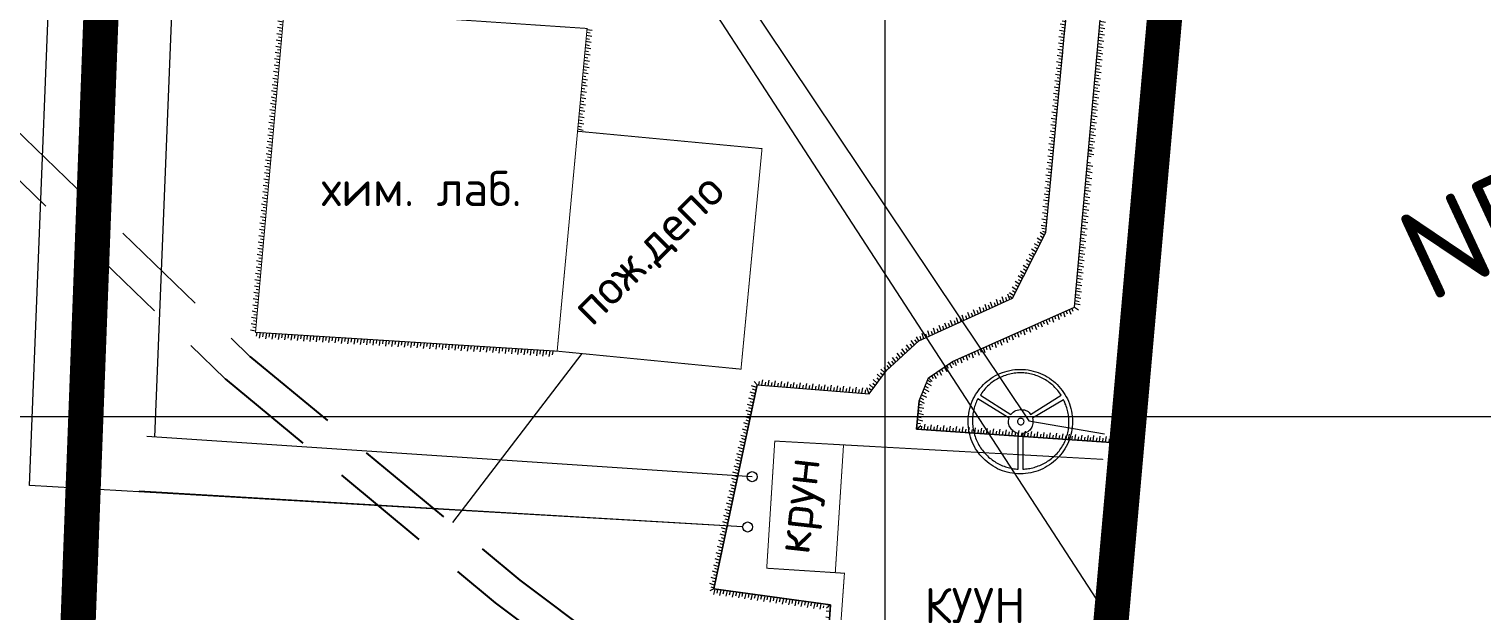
# Model space of a CAD drawing. Header units: millimetres. Extents: x 519 to 9564855, y -810 to 5021775.
# Drawn here: x 9530829.8 to 9531118.8, y 4994961.3 to 4995077 of the extents above; entities that cross this region are included whole.
import ezdxf

# ---------------------------------------------------------------- set-up
doc = ezdxf.new("R2010")
doc.units = ezdxf.units.MM
doc.header["$LTSCALE"] = 2
doc.header["$MEASUREMENT"] = 0
for name, pattern in [('92051501$0$DASHED', [0.75, 0.5, -0.25]), ('DASHED', [0.75, 0.5, -0.25]), ('HIDDEN2', [4.7625, 3.175, -1.5875])]:
    doc.linetypes.add(name, pattern=pattern)
doc.layers.add('200 скв. на 2010 год', color=61, linetype='Continuous', lineweight=0)
doc.layers.add('Land lease as of 24.06.2004', color=47, linetype='HIDDEN2', lineweight=70)
for name, color, linetype in [('COMPOUND', 3, 'Continuous'), ('FIBERGLASS', 212, 'Continuous'), ('GRID_PULKOVO', 7, 'Continuous'), ('OilColl&Flowlines', 3, 'Continuous'), ('PPLINE_WAT', 7, 'WTR_LINE')]:
    doc.layers.add(name, color=color, linetype=linetype)
doc.styles.add('92051501$0$STANDARD', font='simplex.shx')
doc.styles.add('Elect', font='isocpeur.ttf')
doc.linetypes.add('WTR_LINE', pattern='A,0.5,-0.2,["W",92051501$0$STANDARD,S=0.1,R=0,X=-0.1,Y=-0.05],-0.05', length=0.75)

msp = doc.modelspace()

# ---------------------------------------------------------------- hatches: boundary and pattern name
at = {"linetype": 'ByBlock', "lineweight": 0, "ltscale": 5}
h = msp.add_hatch(dxfattribs=at)
h.set_pattern_fill('ANSI31', color=256, scale=10, angle=124.236512, style=0)
h.set_pattern_definition([(169.236512012, (14398528.7459, -4601646.8727), (-0.23344413662, -1.22800807615), [])])
h.paths.add_polyline_path([(9531040.37486, 4995051.24395), (9531041.50287, 4995051.15516), (9531046.15713, 4995103.20531), (9531045.13163, 4995103.43832)])
h = msp.add_hatch(dxfattribs=at)
h.set_pattern_fill('ANSI31', color=256, scale=10, angle=124.236512, style=0)
h.set_pattern_definition([(169.236512012, (14398528.6853, -4601647.5372), (-0.23344413662, -1.22800807615), [])])
h.paths.add_polyline_path([(9531040.41009, 4995051.63049), (9531041.17558, 4995051.48965), (9531045.67826, 4995102.61504), (9531045.07107, 4995102.77383)])
h = msp.add_hatch(dxfattribs=at)
h.set_pattern_fill('ANSI31', color=256, scale=10, angle=-56.0508045, style=0)
h.set_pattern_definition([(348.949195495, (4711733.491, 14616074.8273), (0.23959916857, 1.22682200764), [])])
h.paths.add_polyline_path([(9531037.07726, 4995088.87327), (9531035.94971, 4995088.96772), (9531031.0345, 4995036.94156), (9531032.05882, 4995036.70341)])
h = msp.add_hatch(dxfattribs=at)
h.set_pattern_fill('ANSI31', color=256, scale=10, angle=-56.0508045, style=0)
h.set_pattern_definition([(348.949195495, (4711733.555, 14616075.4915), (0.23959916857, 1.22682200764), [])])
h.paths.add_polyline_path([(9531037.04009, 4995088.48691), (9531036.27532, 4995088.6316), (9531031.51632, 4995037.52943), (9531032.12271, 4995037.36759)])
h = msp.add_hatch(dxfattribs=at)
h.set_pattern_fill('ANSI31', color=256, scale=10, angle=-55.6985568, style=0)
h.set_pattern_definition([(349.301443205, (4652523.2145, 14586295.3191), (0.23205233076, 1.22827184116), [])])
h.paths.add_polyline_path([(9530880.60835, 4995081.35977), (9530879.55555, 4995081.55857), (9530878.31812, 4995067.5409), (9530879.34388, 4995067.30905)])
h = msp.add_hatch(dxfattribs=at)
h.set_pattern_fill('ANSI31', color=256, scale=10, angle=-55.6985568, style=0)
h.set_pattern_definition([(349.301443205, (4652523.2743, 14586295.9837), (0.23205233076, 1.22827184116), [])])
h.paths.add_polyline_path([(9530880.60835, 4995081.35977), (9530879.95692, 4995081.48278), (9530878.79632, 4995068.13171), (9530879.40369, 4995067.97361)])
h = msp.add_hatch(dxfattribs=at)
h.set_pattern_fill('ANSI31', color=256, scale=10, angle=-235.6984201, style=0)
h.set_pattern_definition([(169.301579899, (14409322.1368, -4596113.1912), (-0.2320494004, -1.22827239478), [])])
h.paths.add_polyline_path([(9530941.82581, 4995076.6104), (9530940.74509, 4995076.73392), (9530940.07555, 4995069.2938), (9530941.18305, 4995069.32895)])
h = msp.add_hatch(dxfattribs=at)
h.set_pattern_fill('ANSI31', color=256, scale=10, angle=-235.6984201, style=0)
h.set_pattern_definition([(169.301579899, (14409322.077, -4596113.8558), (-0.2320494004, -1.22827239478), [])])
h.paths.add_polyline_path([(9530941.4383, 4995076.65469), (9530940.74509, 4995076.73392), (9530940.07555, 4995069.2938), (9530940.80044, 4995069.31681)])
h = msp.add_hatch(dxfattribs=at)
h.set_pattern_fill('ANSI31', color=256, scale=10, angle=-55.6985568, style=0)
h.set_pattern_definition([(349.301443205, (4652518.644, 14586243.8957), (0.23205233076, 1.22827184116), [])])
h.paths.add_polyline_path([(9530879.47105, 4995068.08536), (9530878.34295, 4995068.17288), (9530873.74768, 4995016.11749), (9530874.77344, 4995015.88564)])
h = msp.add_hatch(dxfattribs=at)
h.set_pattern_fill('ANSI31', color=256, scale=10, angle=-55.6985568, style=0)
h.set_pattern_definition([(349.301443205, (4652518.7038, 14586244.5603), (0.23205233076, 1.22827184116), [])])
h.paths.add_polyline_path([(9530879.43626, 4995067.69878), (9530878.67062, 4995067.83876), (9530874.22588, 4995016.7083), (9530874.83325, 4995016.5502)])
h = msp.add_hatch(dxfattribs=at)
h.set_pattern_fill('ANSI31', color=256, scale=10, angle=-235.6984201, style=0)
h.set_pattern_definition([(169.301579899, (14409320.981, -4596125.6154), (-0.2320494004, -1.22827239478), [])])
h.paths.add_polyline_path([(9530938.91978, 4995056.86958), (9530940.02728, 4995056.90474), (9530941.11211, 4995069.19402), (9530940.04371, 4995069.35893)])
h = msp.add_hatch(dxfattribs=at)
h.set_pattern_fill('ANSI31', color=256, scale=10, angle=-235.6984201, style=0)
h.set_pattern_definition([(169.301579899, (14409320.9212, -4596126.28), (-0.2320494004, -1.22827239478), [])])
h.paths.add_polyline_path([(9530938.91978, 4995056.86958), (9530939.64468, 4995056.8926), (9530940.71927, 4995069.25466), (9530940.04371, 4995069.35893)])
h = msp.add_hatch(dxfattribs=at)
h.set_pattern_fill('ANSI31', color=256, scale=10, angle=124.4885268, style=0)
h.set_pattern_definition([(169.488526846, (14440689.9259, -4580173.828), (-0.2280405163, -1.22902299528), [])])
h.paths.add_polyline_path([(9531041.21332, 4995053.30766), (9531040.53742, 4995053.40973), (9531037.89952, 4995022.98489), (9531038.66562, 4995022.84741)])
h = msp.add_hatch(dxfattribs=at)
h.set_pattern_fill('ANSI31', color=256, scale=10, angle=124.1399587, style=0)
h.set_pattern_definition([(169.139958675, (14382346.9436, -4609866.9161), (-0.235513211, -1.22761293877), [])])
h.paths.add_polyline_path([(9531037.74634, 4995021.93677), (9531038.87763, 4995021.91779), (9531041.50567, 4995050.76008), (9531040.43774, 4995050.928)])
h = msp.add_hatch(dxfattribs=at)
h.set_pattern_fill('ANSI31', color=256, scale=10, angle=-77.728316, style=0)
h.set_pattern_definition([(327.271684026, (8606392.2645, 15715790.5325), (0.67582016873, 1.05155461082), [])])
h.paths.add_polyline_path([(9531032.02788, 4995036.4303), (9531031.14952, 4995037.10147), (9531028.73484, 4995032.3776), (9531029.66338, 4995031.82398)])
h = msp.add_hatch(dxfattribs=at)
h.set_pattern_fill('ANSI31', color=256, scale=10, angle=-77.728316, style=0)
h.set_pattern_definition([(327.271684026, (8606392.5692, 15715791.1261), (0.67582016873, 1.05155461082), [])])
h.paths.add_polyline_path([(9531032.02788, 4995036.4303), (9531031.46418, 4995036.86103), (9531029.07625, 4995032.17404), (9531029.66338, 4995031.82398)])
h = msp.add_hatch(dxfattribs=at)
h.set_pattern_fill('ANSI31', color=256, scale=10, angle=-77.728316, style=0)
h.set_pattern_definition([(327.271684026, (8606390.0608, 15715786.1785), (0.67582016873, 1.05155461082), [])])
h.paths.add_polyline_path([(9531029.82416, 4995032.0763), (9531028.94581, 4995032.74747), (9531026.53113, 4995028.02359), (9531027.45967, 4995027.46998)])
h = msp.add_hatch(dxfattribs=at)
h.set_pattern_fill('ANSI31', color=256, scale=10, angle=-77.728316, style=0)
h.set_pattern_definition([(327.271684026, (8606390.3655, 15715786.7721), (0.67582016873, 1.05155461082), [])])
h.paths.add_polyline_path([(9531029.82416, 4995032.0763), (9531029.26047, 4995032.50703), (9531026.87254, 4995027.82004), (9531027.45967, 4995027.46998)])
h = msp.add_hatch(dxfattribs=at)
h.set_pattern_fill('ANSI31', color=256, scale=10, angle=-77.728316, style=0)
h.set_pattern_definition([(327.271684026, (8606387.8828, 15715781.8754), (0.67582016873, 1.05155461082), [])])
h.paths.add_polyline_path([(9531027.64618, 4995027.77313), (9531026.76783, 4995028.4443), (9531024.35314, 4995023.72042), (9531025.28168, 4995023.16681)])
h = msp.add_hatch(dxfattribs=at)
h.set_pattern_fill('ANSI31', color=256, scale=10, angle=-77.728316, style=0)
h.set_pattern_definition([(327.271684026, (8606388.1875, 15715782.469), (0.67582016873, 1.05155461082), [])])
h.paths.add_polyline_path([(9531027.64618, 4995027.77313), (9531027.08248, 4995028.20386), (9531024.69455, 4995023.51687), (9531025.28168, 4995023.16681)])
h = msp.add_hatch(dxfattribs=at)
h.set_pattern_fill('ANSI31', color=256, scale=10, angle=-115.9282495, style=0)
h.set_pattern_definition([(289.071750543, (15434184.6181, 13991813.7737), (1.18138766348, 0.4084399449), [])])
h.paths.add_polyline_path([(9531025.25324, 4995023.41682), (9531024.97804, 4995024.48744), (9531020.15917, 4995022.26841), (9531020.5465, 4995021.25913)])
h = msp.add_hatch(dxfattribs=at)
h.set_pattern_fill('ANSI31', color=256, scale=10, angle=-115.9282495, style=0)
h.set_pattern_definition([(289.071750543, (15434185.2247, 13991814.0517), (1.18138766348, 0.4084399449), [])])
h.paths.add_polyline_path([(9531025.25324, 4995023.41682), (9531025.07663, 4995024.1039), (9531020.30158, 4995021.89731), (9531020.5465, 4995021.25913)])
h = msp.add_hatch(dxfattribs=at)
h.set_pattern_fill('ANSI31', color=256, scale=10, angle=-115.9282495, style=0)
h.set_pattern_definition([(289.071750543, (15434180.0891, 13991811.7073), (1.18138766348, 0.4084399449), [])])
h.paths.add_polyline_path([(9531020.72424, 4995021.35044), (9531020.44904, 4995022.42107), (9531015.63016, 4995020.20203), (9531016.0175, 4995019.19275)])
h = msp.add_hatch(dxfattribs=at)
h.set_pattern_fill('ANSI31', color=256, scale=10, angle=-115.9282495, style=0)
h.set_pattern_definition([(289.071750543, (15434180.6957, 13991811.9854), (1.18138766348, 0.4084399449), [])])
h.paths.add_polyline_path([(9531020.72424, 4995021.35044), (9531020.54762, 4995022.03753), (9531015.77258, 4995019.83094), (9531016.0175, 4995019.19275)])
h = msp.add_hatch(dxfattribs=at)
h.set_pattern_fill('ANSI31', color=256, scale=10, angle=63.7404928, style=0)
h.set_pattern_definition([(108.740492782, (3575956.0385, -3967491.822), (-1.18372931704, -0.40160291829), [])])
h.paths.add_polyline_path([(9531031.74457, 4995019.01747), (9531032.01357, 4995017.94527), (9531036.8452, 4995020.13641), (9531036.4637, 4995021.14791)])
h = msp.add_hatch(dxfattribs=at)
h.set_pattern_fill('ANSI31', color=256, scale=10, angle=63.7404928, style=0)
h.set_pattern_definition([(108.740492782, (3575955.4304, -3967492.0966), (-1.18372931704, -0.40160291829), [])])
h.paths.add_polyline_path([(9531031.74457, 4995019.01747), (9531031.91721, 4995018.32937), (9531036.70493, 4995020.50832), (9531036.4637, 4995021.14791)])
h = msp.add_hatch(dxfattribs=at)
h.set_pattern_fill('ANSI31', color=256, scale=10, angle=63.7404928, style=0)
h.set_pattern_definition([(108.740492782, (3575960.6237, -3967489.762), (-1.18372931704, -0.40160291829), [])])
h.paths.add_polyline_path([(9531037.89189, 4995020.59177), (9531037.45318, 4995021.5847), (9531036.32976, 4995021.07754), (9531036.59877, 4995020.00534)])
h = msp.add_hatch(dxfattribs=at)
h.set_pattern_fill('ANSI31', color=256, scale=10, angle=63.7404928, style=0)
h.set_pattern_definition([(108.740492782, (3575960.0156, -3967490.0365), (-1.18372931704, -0.40160291829), [])])
h.paths.add_polyline_path([(9531037.73369, 4995020.94981), (9531037.45318, 4995021.5847), (9531036.32976, 4995021.07754), (9531036.5024, 4995020.38944)])
h = msp.add_hatch(dxfattribs=at)
h.set_pattern_fill('ANSI31', color=256, scale=10, angle=-115.9282495, style=0)
h.set_pattern_definition([(289.071750543, (15434170.9627, 13991807.5434), (1.18138766348, 0.4084399449), [])])
h.paths.add_polyline_path([(9531011.59785, 4995017.1865), (9531011.32264, 4995018.25712), (9531006.50377, 4995016.03809), (9531006.89111, 4995015.02881)])
h = msp.add_hatch(dxfattribs=at)
h.set_pattern_fill('ANSI31', color=256, scale=10, angle=-115.9282495, style=0)
h.set_pattern_definition([(289.071750543, (15434175.5159, 13991809.6208), (1.18138766348, 0.4084399449), [])])
h.paths.add_polyline_path([(9531016.15103, 4995019.2639), (9531015.87583, 4995020.33453), (9531011.05695, 4995018.11549), (9531011.44429, 4995017.10621)])
h = msp.add_hatch(dxfattribs=at)
h.set_pattern_fill('ANSI31', color=256, scale=10, angle=-115.9282495, style=0)
h.set_pattern_definition([(289.071750543, (15434176.1224, 13991809.8988), (1.18138766348, 0.4084399449), [])])
h.paths.add_polyline_path([(9531016.15103, 4995019.2639), (9531015.97442, 4995019.95099), (9531011.19937, 4995017.74439), (9531011.44429, 4995017.10621)])
h = msp.add_hatch(dxfattribs=at)
h.set_pattern_fill('ANSI31', color=256, scale=10, angle=63.7404928, style=0)
h.set_pattern_definition([(108.740492782, (3575951.4938, -3967493.8297), (-1.18372931704, -0.40160291829), [])])
h.paths.add_polyline_path([(9531027.19982, 4995017.00974), (9531027.46882, 4995015.93754), (9531032.30045, 4995018.12868), (9531031.91895, 4995019.14018)])
h = msp.add_hatch(dxfattribs=at)
h.set_pattern_fill('ANSI31', color=256, scale=10, angle=63.7404928, style=0)
h.set_pattern_definition([(108.740492782, (3575950.8856, -3967494.1043), (-1.18372931704, -0.40160291829), [])])
h.paths.add_polyline_path([(9531027.19982, 4995017.00974), (9531027.37246, 4995016.32164), (9531032.16018, 4995018.50059), (9531031.91895, 4995019.14018)])
h = msp.add_hatch(dxfattribs=at)
h.set_pattern_fill('ANSI31', color=256, scale=10, angle=35.8331259, style=0)
h.set_pattern_definition([(80.833125928, (73523.1589, -137970.54), (-1.23403567054, 0.19913805217), [])])
h.paths.add_polyline_path([(9530874.78288, 4995016.70385), (9530874.72555, 4995015.57381), (9530926.88517, 4995012.37161), (9530927.08952, 4995013.40321)])
h = msp.add_hatch(dxfattribs=at)
h.set_pattern_fill('ANSI31', color=256, scale=10, angle=35.8331259, style=0)
h.set_pattern_definition([(80.833125928, (73522.493, -137970.4979), (-1.23403567054, 0.19913805217), [])])
h.paths.add_polyline_path([(9530875.17025, 4995016.67941), (9530875.05078, 4995015.9103), (9530926.28179, 4995012.83385), (9530926.42359, 4995013.44523)])
h = msp.add_hatch(dxfattribs=at)
h.set_pattern_fill('ANSI31', color=256, scale=10, angle=-98.0966373, style=0)
h.set_pattern_definition([(306.903362715, (12395580.7752, 15367274.9137), (0.99956177272, 0.75058394768), [])])
h.paths.add_polyline_path([(9531006.61561, 4995014.82525), (9531005.95689, 4995015.69219), (9531003.62516, 4995013.55127), (9531004.30295, 4995012.70909)])
h = msp.add_hatch(dxfattribs=at)
h.set_pattern_fill('ANSI31', color=256, scale=10, angle=-98.0966373, style=0)
h.set_pattern_definition([(306.903362715, (12395581.2675, 15367275.3641), (0.99956177272, 0.75058394768), [])])
h.paths.add_polyline_path([(9531006.61561, 4995014.82525), (9531006.19533, 4995015.37837), (9531003.87437, 4995013.24162), (9531004.30295, 4995012.70909)])
h = msp.add_hatch(dxfattribs=at)
h.set_pattern_fill('ANSI31', color=256, scale=10, angle=-115.9282495, style=0)
h.set_pattern_definition([(289.071750543, (15434171.5693, 13991807.8214), (1.18138766348, 0.4084399449), [])])
h.paths.add_polyline_path([(9531011.59785, 4995017.1865), (9531011.42123, 4995017.87358), (9531006.64619, 4995015.66699), (9531006.89111, 4995015.02881)])
h = msp.add_hatch(dxfattribs=at)
h.set_pattern_fill('ANSI31', color=256, scale=10, angle=63.7404928, style=0)
h.set_pattern_definition([(108.740492782, (3575942.3883, -3967497.8867), (-1.18372931704, -0.40160291829), [])])
h.paths.add_polyline_path([(9531018.09431, 4995012.95283), (9531018.36331, 4995011.88063), (9531023.19494, 4995014.07177), (9531022.81344, 4995015.08327)])
h = msp.add_hatch(dxfattribs=at)
h.set_pattern_fill('ANSI31', color=256, scale=10, angle=63.7404928, style=0)
h.set_pattern_definition([(108.740492782, (3575941.7801, -3967498.1612), (-1.18372931704, -0.40160291829), [])])
h.paths.add_polyline_path([(9531018.09431, 4995012.95283), (9531018.26695, 4995012.26473), (9531023.05467, 4995014.44368), (9531022.81344, 4995015.08327)])
h = msp.add_hatch(dxfattribs=at)
h.set_pattern_fill('ANSI31', color=256, scale=10, angle=63.7404928, style=0)
h.set_pattern_definition([(108.740492782, (3575946.9086, -3967495.8898), (-1.18372931704, -0.40160291829), [])])
h.paths.add_polyline_path([(9531022.61462, 4995014.94967), (9531022.88363, 4995013.87748), (9531027.71525, 4995016.06861), (9531027.33376, 4995017.08012)])
h = msp.add_hatch(dxfattribs=at)
h.set_pattern_fill('ANSI31', color=256, scale=10, angle=63.7404928, style=0)
h.set_pattern_definition([(108.740492782, (3575946.3004, -3967496.1644), (-1.18372931704, -0.40160291829), [])])
h.paths.add_polyline_path([(9531022.61462, 4995014.94967), (9531022.78726, 4995014.26158), (9531027.57498, 4995016.44053), (9531027.33376, 4995017.08012)])
h = msp.add_hatch(dxfattribs=at)
h.set_pattern_fill('ANSI31', color=256, scale=10, angle=-324.4786501, style=0)
h.set_pattern_definition([(80.521349945, (45765.8895, -86434.4918), (-1.23293379279, 0.20585009742), [])])
h.paths.add_polyline_path([(9530934.29542, 4995011.81625), (9530934.39591, 4995012.89935), (9530926.94322, 4995013.41036), (9530927.00195, 4995012.30386)])
h = msp.add_hatch(dxfattribs=at)
h.set_pattern_fill('ANSI31', color=256, scale=10, angle=-324.4786501, style=0)
h.set_pattern_definition([(80.521349945, (45765.2238, -86434.4461), (-1.23293379279, 0.20585009742), [])])
h.paths.add_polyline_path([(9530934.33145, 4995012.20461), (9530934.39591, 4995012.89935), (9530926.94322, 4995013.41036), (9530926.98166, 4995012.68612)])
h = msp.add_hatch(dxfattribs=at)
h.set_pattern_fill('ANSI31', color=256, scale=10, angle=-98.0966373, style=0)
h.set_pattern_definition([(306.903362715, (12395577.0688, 15367271.5338), (0.99956177272, 0.75058394768), [])])
h.paths.add_polyline_path([(9531004.41647, 4995012.82457), (9531003.82664, 4995013.75949), (9530999.91878, 4995010.17142), (9531000.59657, 4995009.32924)])
h = msp.add_hatch(dxfattribs=at)
h.set_pattern_fill('ANSI31', color=256, scale=10, angle=-98.0966373, style=0)
h.set_pattern_definition([(306.903362715, (12395577.5611, 15367271.9843), (0.99956177272, 0.75058394768), [])])
h.paths.add_polyline_path([(9531004.41647, 4995012.82457), (9531004.03794, 4995013.42457), (9531000.16799, 4995009.86176), (9531000.59657, 4995009.32924)])
h = msp.add_hatch(dxfattribs=at)
h.set_pattern_fill('ANSI31', color=256, scale=10, angle=63.7404928, style=0)
h.set_pattern_definition([(108.740492782, (3575937.8031, -3967499.9467), (-1.18372931704, -0.40160291829), [])])
h.paths.add_polyline_path([(9531013.50911, 4995010.89276), (9531013.77812, 4995009.82056), (9531018.60974, 4995012.0117), (9531018.22825, 4995013.0232)])
h = msp.add_hatch(dxfattribs=at)
h.set_pattern_fill('ANSI31', color=256, scale=10, angle=63.7404928, style=0)
h.set_pattern_definition([(108.740492782, (3575937.1949, -3967500.2213), (-1.18372931704, -0.40160291829), [])])
h.paths.add_polyline_path([(9531013.50911, 4995010.89276), (9531013.68175, 4995010.20467), (9531018.46947, 4995012.38362), (9531018.22825, 4995013.0232)])
h = msp.add_hatch(dxfattribs=at)
h.set_pattern_fill('ANSI31', color=256, scale=10, angle=-87.5117946, style=0)
h.set_pattern_definition([(317.48820539, (10441535.5097, 15716970.225), (0.8446774567, 0.92142280965), [])])
h.paths.add_polyline_path([(9531000.31265, 4995008.98338), (9530999.56112, 4995009.79404), (9530996.37885, 4995005.54918), (9530997.19981, 4995004.84583)])
h = msp.add_hatch(dxfattribs=at)
h.set_pattern_fill('ANSI31', color=256, scale=10, angle=-87.5117946, style=0)
h.set_pattern_definition([(317.48820539, (10441535.9109, 15716970.7582), (0.8446774567, 0.92142280965), [])])
h.paths.add_polyline_path([(9531000.31265, 4995008.98338), (9530999.83035, 4995009.50363), (9530996.6807, 4995005.29057), (9530997.19981, 4995004.84583)])
h = msp.add_hatch(dxfattribs=at)
h.set_pattern_fill('ANSI31', color=256, scale=10, angle=73.6356851, style=0)
h.set_pattern_definition([(118.635685052, (5204698.5037, -4857532.6795), (-1.09710583188, -0.59904823983), [])])
h.paths.add_polyline_path([(9531009.44387, 4995008.15327), (9531009.89313, 4995007.14325), (9531014.27633, 4995010.13209), (9531013.72669, 4995011.06299)])
h = msp.add_hatch(dxfattribs=at)
h.set_pattern_fill('ANSI31', color=256, scale=10, angle=73.6356851, style=0)
h.set_pattern_definition([(118.635685052, (5204697.9517, -4857533.0545), (-1.09710583188, -0.59904823983), [])])
h.paths.add_polyline_path([(9531009.44387, 4995008.15327), (9531009.73218, 4995007.50508), (9531014.07424, 4995010.47437), (9531013.72669, 4995011.06299)])
h = msp.add_hatch(dxfattribs=at)
h.set_pattern_fill('ANSI31', color=256, scale=10, angle=-145.365646, style=0)
h.set_pattern_definition([(259.63435396, (19093674.3094, 9929010.3187), (1.22959941429, -0.22491171687), [])])
h.paths.add_polyline_path([(9530987.09166, 4995005.23439), (9530987.05007, 4995006.34167), (9530974.75469, 4995007.3551), (9530974.59599, 4995006.28576)])
h = msp.add_hatch(dxfattribs=at)
h.set_pattern_fill('ANSI31', color=256, scale=10, angle=-145.365646, style=0)
h.set_pattern_definition([(259.63435396, (19093674.9743, 9929010.2627), (1.22959941429, -0.22491171687), [])])
h.paths.add_polyline_path([(9530987.09166, 4995005.23439), (9530987.06444, 4995005.95914), (9530974.69634, 4995006.96192), (9530974.59599, 4995006.28576)])
h = msp.add_hatch(dxfattribs=at)
h.set_pattern_fill('ANSI31', color=256, scale=10, angle=-145.365646, style=0)
h.set_pattern_definition([(259.63435396, (19093686.6901, 9929009.3424), (1.22959941429, -0.22491171687), [])])
h.paths.add_polyline_path([(9530996.5268, 4995004.50597), (9530996.65439, 4995005.59425), (9530987.13538, 4995006.37884), (9530986.97668, 4995005.3095)])
h = msp.add_hatch(dxfattribs=at)
h.set_pattern_fill('ANSI31', color=256, scale=10, angle=107.1847645, style=0)
h.set_pattern_definition([(152.18476449, (11370421.5154, -5607170.6423), (-0.58327730325, -1.10557115895), [])])
h.paths.add_polyline_path([(9531006.71331, 4995002.73857), (9531007.64592, 4995002.14509), (9531009.64716, 4995007.05841), (9531008.67462, 4995007.53047)])
h = msp.add_hatch(dxfattribs=at)
h.set_pattern_fill('ANSI31', color=256, scale=10, angle=107.1847645, style=0)
h.set_pattern_definition([(152.18476449, (11370421.2627, -5607171.2598), (-0.58327730325, -1.10557115895), [])])
h.paths.add_polyline_path([(9531006.71331, 4995002.73857), (9531007.31183, 4995002.3577), (9531009.28957, 4995007.23198), (9531008.67462, 4995007.53047)])
h = msp.add_hatch(dxfattribs=at)
h.set_pattern_fill('ANSI31', color=256, scale=10, angle=-62.3731556, style=0)
h.set_pattern_definition([(342.626844447, (5800468.0322, 15088207.4507), (0.37324209372, 1.19297541445), [])])
h.paths.add_polyline_path([(9530974.53756, 4995006.06512), (9530973.43348, 4995006.15893), (9530970.9276, 4994994.07904), (9530971.96959, 4994993.79106)])
h = msp.add_hatch(dxfattribs=at)
h.set_pattern_fill('ANSI31', color=256, scale=10, angle=-62.3731556, style=0)
h.set_pattern_definition([(342.626844447, (5800468.1689, 15088208.1038), (0.37324209372, 1.19297541445), [])])
h.paths.add_polyline_path([(9530974.53756, 4995006.06512), (9530973.81491, 4995006.12652), (9530971.31072, 4994993.97316), (9530971.96959, 4994993.79106)])
h = msp.add_hatch(dxfattribs=at)
h.set_pattern_fill('ANSI31', color=256, scale=10, angle=-145.365646, style=0)
h.set_pattern_definition([(259.63435396, (19093687.355, 9929009.2865), (1.22959941429, -0.22491171687), [])])
h.paths.add_polyline_path([(9530996.5268, 4995004.50597), (9530996.60967, 4995005.21278), (9530987.07703, 4995005.98566), (9530986.97668, 4995005.3095)])
h = msp.add_hatch(dxfattribs=at)
h.set_pattern_fill('ANSI31', color=256, scale=10, angle=123.9311977, style=0)
h.set_pattern_definition([(168.931197745, (14347285.0193, -4627527.9464), (-0.23998452606, -1.22674668422), [])])
h.paths.add_polyline_path([(9531006.35251, 4994997.66698), (9531007.03538, 4994997.47472), (9531007.52479, 4995002.71214), (9531006.84991, 4995002.82078)])
h = msp.add_hatch(dxfattribs=at)
h.set_pattern_fill('ANSI31', color=256, scale=10, angle=123.9311977, style=0)
h.set_pattern_definition([(168.931197745, (14347285.0834, -4627527.2823), (-0.23998452606, -1.22674668422), [])])
h.paths.add_polyline_path([(9531006.41845, 4994998.35022), (9531007.49606, 4994998.20594), (9531007.91722, 4995002.64897), (9531006.84991, 4995002.82078)])
h = msp.add_hatch(dxfattribs=at)
h.set_pattern_fill('ANSI31', color=256, scale=10, angle=-144.6402151, style=0)
h.set_pattern_definition([(260.359784945, (19030471.629, 10049677.6083), (1.23234842713, -0.20932595192), [])])
h.paths.add_polyline_path([(9531019.42871, 4994996.5213), (9531019.37311, 4994997.62796), (9531007.06589, 4994998.48564), (9531006.92074, 4994997.41437)])
h = msp.add_hatch(dxfattribs=at)
h.set_pattern_fill('ANSI31', color=256, scale=10, angle=-144.6402151, style=0)
h.set_pattern_definition([(260.359784945, (19030472.2945, 10049677.5608), (1.23234842713, -0.20932595192), [])])
h.paths.add_polyline_path([(9531019.42871, 4994996.5213), (9531019.39232, 4994997.24564), (9531007.01252, 4994998.09175), (9531006.92074, 4994997.41437)])
h = msp.add_hatch(dxfattribs=at)
h.set_pattern_fill('ANSI31', color=256, scale=10, angle=-62.3731556, style=0)
h.set_pattern_definition([(342.626844447, (5800462.1985, 15088179.8425), (0.37324209372, 1.19297541445), [])])
h.paths.add_polyline_path([(9530965.34037, 4994965.71178), (9530965.99924, 4994965.52969), (9530972.25319, 4994995.42145), (9530971.509, 4994995.64947)])
h = msp.add_hatch(dxfattribs=at)
h.set_pattern_fill('ANSI31', color=256, scale=10, angle=-144.6402151, style=0)
h.set_pattern_definition([(260.359784945, (19030484.021, 10049676.7889), (1.23234842713, -0.20932595192), [])])
h.paths.add_polyline_path([(9531028.87232, 4994995.91239), (9531028.98612, 4994997.0022), (9531019.45794, 4994997.66621), (9531019.31279, 4994996.59495)])
h = msp.add_hatch(dxfattribs=at)
h.set_pattern_fill('ANSI31', color=256, scale=10, angle=-144.6402151, style=0)
h.set_pattern_definition([(260.359784945, (19030484.6866, 10049676.7414), (1.23234842713, -0.20932595192), [])])
h.paths.add_polyline_path([(9531028.87232, 4994995.91239), (9531028.94623, 4994996.62019), (9531019.40457, 4994997.27232), (9531019.31279, 4994996.59495)])
h = msp.add_hatch(dxfattribs=at)
h.set_pattern_fill('ANSI31', color=256, scale=10, angle=-144.6402151, style=0)
h.set_pattern_definition([(260.359784945, (19030492.8048, 10049676.1753), (1.23234842713, -0.20932595192), [])])
h.paths.add_polyline_path([(9531040.60451, 4994995.08826), (9531040.54891, 4994996.19492), (9531028.24169, 4994997.0526), (9531028.09654, 4994995.98134)])
h = msp.add_hatch(dxfattribs=at)
h.set_pattern_fill('ANSI31', color=256, scale=10, angle=-144.6402151, style=0)
h.set_pattern_definition([(260.359784945, (19030493.4703, 10049676.1278), (1.23234842713, -0.20932595192), [])])
h.paths.add_polyline_path([(9531040.60451, 4994995.08826), (9531040.56812, 4994995.81261), (9531028.18832, 4994996.65872), (9531028.09654, 4994995.98134)])
h = msp.add_hatch(dxfattribs=at)
h.set_pattern_fill('ANSI31', color=256, scale=10, angle=-144.6402151, style=0)
h.set_pattern_definition([(260.359784945, (19030505.1968, 10049675.3559), (1.23234842713, -0.20932595192), [])])
h.paths.add_polyline_path([(9531047.3159, 4994994.67444), (9531047.44137, 4994995.75876), (9531040.63374, 4994996.23318), (9531040.48859, 4994995.16191)])
h = msp.add_hatch(dxfattribs=at)
h.set_pattern_fill('ANSI31', color=256, scale=10, angle=-144.6402151, style=0)
h.set_pattern_definition([(260.359784945, (19030505.8624, 10049675.3083), (1.23234842713, -0.20932595192), [])])
h.paths.add_polyline_path([(9531047.3159, 4994994.67444), (9531047.39678, 4994995.37342), (9531040.58037, 4994995.83929), (9531040.48859, 4994995.16191)])
h = msp.add_hatch(dxfattribs=at)
h.set_pattern_fill('ANSI31', color=256, scale=10, angle=-62.3731556, style=0)
h.set_pattern_definition([(342.626844447, (5800462.0619, 15088179.1894), (0.37324209372, 1.19297541445), [])])
h.paths.add_polyline_path([(9530971.96176, 4994994.02852), (9530970.83992, 4994994.1757), (9530964.95725, 4994965.81767), (9530965.99924, 4994965.52969)])
h = msp.add_hatch(dxfattribs=at)
h.set_pattern_fill('ANSI31', color=256, scale=10, angle=31.4801952, style=0)
h.set_pattern_definition([(76.480195215, (-288705.6315, 594597.9832), (-1.21536146236, 0.29222682254), [])])
h.paths.add_polyline_path([(9530987.91009, 4994961.55307), (9530987.91009, 4994962.64503), (9530966.03468, 4994965.70525), (9530965.79656, 4994964.60822)])
h = msp.add_hatch(dxfattribs=at)
h.set_pattern_fill('ANSI31', color=256, scale=10, angle=31.4801952, style=0)
h.set_pattern_definition([(76.480195215, (-288706.2923, 594598.0756), (-1.21536146236, 0.29222682254), [])])
h.paths.add_polyline_path([(9530987.91009, 4994961.95136), (9530987.91009, 4994962.64503), (9530966.03468, 4994965.70525), (9530965.87417, 4994964.96577)])
h = msp.add_hatch(dxfattribs=at)
h.set_pattern_fill('ANSI31', color=256, scale=10, angle=-54.8988933, style=0)
h.set_pattern_definition([(350.101106738, (4519246.2113, 14517121.341), (0.21488758957, 1.23139080874), [])])
h.paths.add_polyline_path([(9530986.25395, 4994932.15345), (9530986.93091, 4994932.05861), (9530989.24338, 4994962.50991), (9530988.47585, 4994962.63919)])

# ---------------------------------------------------------------- linework, layer by layer
at = {"color": 1, "lineweight": 0}
for p, q in [((9530829.85889, 4994986.28274), (9530837.96011, 4995188.2609)), ((9530854.81538, 4994995.88949), (9530862.4756, 4995186.87282)), ((9530973.64, 4994988.01), (9530853.20601, 4994995.98333)), ((9530973.64, 4994988.01), (9530853.20601, 4994995.98333)), ((9530971.74, 4994978.01), (9530829.85889, 4994986.28274)), ((9530971.74, 4994978.01), (9530851.7066, 4994985.11868))]:
    msp.add_line(p, q, dxfattribs=at)
at = {"linetype": 'ByBlock', "lineweight": 0, "ltscale": 5}
for p, q in [((9531037.74, 4995021.71), (9531051.96028, 4995180.71328)), ((9531032.04, 4995036.55), (9531044.85922, 4995173.29843)), ((9530940.78451, 4995076.89132), (9530941.79858, 4995076.79899)), ((9531025.44, 4995023.51), (9531032.04, 4995036.55)), ((9531032.10262, 4995037.21798), (9531031.25067, 4995037.33931)), ((9531032.04, 4995036.55), (9531031.45317, 4995036.78004)), ((9531006.81, 4995015.01), (9531025.44, 4995023.51)), ((9531013.5, 4995010.91), (9531037.74, 4995021.71)), ((9531037.74, 4995021.71), (9531038.53721, 4995021.20357)), ((9531006.81, 4995015.01), (9531006.32494, 4995015.79165)), ((9530926.59969, 4995013.46226), (9530926.50016, 4995012.78067)), ((9531000.34, 4995009.11), (9531006.81, 4995015.01)), ((9531000.34, 4995009.11), (9530999.93191, 4995009.70277)), ((9531008.74, 4995007.66), (9531013.5, 4995010.91)), ((9531008.74, 4995007.66), (9531013.5, 4995010.91)), ((9530974.0406, 4995006.89795), (9530974.62, 4995006.27)), ((9530996.94, 4995004.51), (9531000.34, 4995009.11)), ((9531006.89, 4995003.11), (9531008.74, 4995007.66)), ((9531008.74, 4995007.66), (9531009.47226, 4995006.93026)), ((9531009.30046, 4995008.04266), (9531009.63701, 4995007.50261)), ((9530966.04, 4994965.71), (9530974.62, 4995006.27)), ((9530974.62, 4995006.27), (9530996.94, 4995004.51)), ((9530996.94, 4995004.51), (9530996.47798, 4995005.69941)), ((9531006.34, 4994997.44), (9531006.89, 4995003.11)), ((9531006.34, 4994997.44), (9531007.16354, 4994998.20812)), ((9531047.99653, 4994994.62097), (9531006.34, 4994997.44)), ((9530966.04, 4994965.71), (9530965.21186, 4994965.30274)), ((9530989.24, 4994962.51), (9530966.04, 4994965.71)), ((9530986.89812, 4994932.08482), (9530989.24, 4994962.51)), ((9530989.24, 4994962.51), (9530988.40776, 4994961.88481))]:
    msp.add_line(p, q, dxfattribs=at)
at = {"linetype": 'ByBlock', "lineweight": 0, "ltscale": 5, "const_width": 0.2}
for points in [[(9530874.84, 4995016.7), (9530934.85, 4995012.96), (9530940.80447, 4995077.10633), (9530880.57, 4995081.17), (9530874.84, 4995016.7)], [(9530934.85, 4995012.96), (9530971.42, 4995009.38), (9530975.6, 4995053.22), (9530938.87, 4995056.68)], [(9531039.39, 4994930.71), (9530989.54, 4994934.61), (9530992, 4994968.81), (9530976.54, 4994969.81), (9530978.14, 4994995.09), (9531043.47, 4994991.45)], [(9530990.17584, 4994968.92799), (9530991.81878, 4994994.32786)]]:
    msp.add_lwpolyline(points, dxfattribs=at)
at = {"layer": '200 скв. на 2010 год', "color": 0, "lineweight": 0, "ltscale": 80}
for p, q in [((9531037.74, 4995021.71), (9531051.96028, 4995180.71328)), ((9531032.04, 4995036.55), (9531044.85922, 4995173.29843)), ((9531025.44, 4995023.51), (9531032.04, 4995036.55)), ((9531006.81, 4995015.01), (9531025.44, 4995023.51)), ((9531013.5, 4995010.91), (9531037.74, 4995021.71)), ((9531000.34, 4995009.11), (9531006.81, 4995015.01)), ((9530996.94, 4995004.51), (9531000.34, 4995009.11)), ((9531006.89, 4995003.11), (9531008.74, 4995007.66)), ((9530974.62, 4995006.27), (9530966.04, 4994965.71)), ((9530974.62, 4995006.27), (9530996.94, 4995004.51)), ((9531006.89, 4995003.11), (9531006.34, 4994997.44)), ((9531006.34, 4994997.44), (9531047.99653, 4994994.62097)), ((9530966.04, 4994965.71), (9530989.24, 4994962.51)), ((9530989.24, 4994962.51), (9530986.89812, 4994932.08482))]:
    msp.add_line(p, q, dxfattribs=at)
at = {"layer": '200 скв. на 2010 год', "color": 1, "lineweight": 0, "ltscale": 80}
for centre in [(9530973.64, 4994988.01), (9530972.74, 4994978.01)]:
    msp.add_circle(centre, 1, dxfattribs=at)
at = {"layer": 'COMPOUND', "lineweight": 0, "const_width": 2}
msp.add_lwpolyline([(9531069.75877, 4995183.0714), (9531468.08463, 4995168.88719), (9531464.81371, 4994889.557), (9531380.58373, 4994894.38929), (9531356.40378, 4994623.29719), (9531165.05523, 4994653.87612), (9531183.55327, 4994908.47889), (9531040.70622, 4994913.90725), (9531067.33619, 4995184.93137)], dxfattribs=at)
at = {"layer": 'FIBERGLASS', "color": 5, "linetype": '92051501$0$DASHED', "lineweight": 0, "ltscale": 20}
for p, q in [((9530689.10369, 4995180.55515), (9530868.82686, 4995007.44239)), ((9530697.58208, 4995182.48399), (9530873.73147, 4995011.91754))]:
    msp.add_line(p, q, dxfattribs=at)
at = {"layer": 'FIBERGLASS', "color": 5, "linetype": '92051501$0$DASHED', "lineweight": 0, "ltscale": 50}
msp.add_line((9530914.1093, 4994978.91568), (9530939.83739, 4995012.47176), dxfattribs=at)
at = {"layer": 'FIBERGLASS', "color": 5, "linetype": '92051501$0$DASHED', "lineweight": -2, "ltscale": 20}
for p, q in [((9530873.73147, 4995011.91754), (9530927.42914, 4994967.43732)), ((9530868.82686, 4995007.44239), (9530922.52453, 4994962.96217)), ((9530927.42914, 4994967.43732), (9530983.00575, 4994925.60773)), ((9530922.52453, 4994962.96217), (9530978.10114, 4994921.13258))]:
    msp.add_line(p, q, dxfattribs=at)
at = {"layer": 'GRID_PULKOVO', "lineweight": 0}
for p, q in [((9531000, 5010000), (9531000, 4992000)), ((9519000, 4995000), (9533000, 4995000))]:
    msp.add_line(p, q, dxfattribs=at)
at = {"layer": 'Land lease as of 24.06.2004', "color": 35, "linetype": 'DASHED', "lineweight": 0, "ltscale": 5, "const_width": 7}
for points in [[(9531041, 4994914), (9531069, 4995229)], [(9530848, 4995183), (9530838, 4994918)]]:
    msp.add_lwpolyline(points, dxfattribs=at)
at = {"layer": 'OilColl&Flowlines', "lineweight": 0}
for points in [[(9530920.247, 4995230.011), (9530918.819, 4995163.142), (9531028.671, 4994999.122), (9531043.712, 4994996.544)], [(9531043.072, 4994962.245), (9530896.602, 4995187.497)], [(9531026.99281, 4995009.34658), (9531026.99281, 4995009.34658), (9531027.52254, 4995009.3362), (9531028.04187, 4995009.29465), (9531028.56121, 4995009.22194), (9531029.07016, 4995009.13885), (9531029.56872, 4995009.01421), (9531030.05689, 4995008.87918), (9531030.54507, 4995008.71299), (9531031.01247, 4995008.52603), (9531031.46949, 4995008.3183), (9531031.91611, 4995008.08979), (9531032.35236, 4995007.84051), (9531032.77821, 4995007.57046), (9531033.18329, 4995007.27963), (9531033.57799, 4995006.96803), (9531033.95191, 4995006.64604), (9531034.31544, 4995006.30328), (9531034.65821, 4995005.93974), (9531034.99058, 4995005.56582), (9531035.30218, 4995005.17113), (9531035.59301, 4995004.76604), (9531035.86306, 4995004.34019), (9531036.11235, 4995003.90395), (9531036.34085, 4995003.45732), (9531036.55897, 4995003.0003), (9531036.74593, 4995002.52251), (9531036.91212, 4995002.04473), (9531037.04715, 4995001.54616), (9531037.1614, 4995001.0476), (9531037.25488, 4995000.53865), (9531037.32759, 4995000.01932), (9531037.36914, 4994999.4896), (9531037.37952, 4994998.95987), (9531037.37952, 4994998.95987), (9531037.36914, 4994998.41976), (9531037.32759, 4994997.89004), (9531037.25488, 4994997.37071), (9531037.1614, 4994996.86176), (9531037.04715, 4994996.3632), (9531036.91212, 4994995.86463), (9531036.74593, 4994995.37646), (9531036.55897, 4994994.90906), (9531036.34085, 4994994.45204), (9531036.11235, 4994994.00541), (9531035.86306, 4994993.56917), (9531035.59301, 4994993.14332), (9531035.30218, 4994992.73823), (9531034.99058, 4994992.34354), (9531034.65821, 4994991.96962), (9531034.31544, 4994991.60608), (9531033.95191, 4994991.26332), (9531033.57799, 4994990.94133), (9531033.18329, 4994990.62973), (9531032.77821, 4994990.3389), (9531032.35236, 4994990.06885), (9531031.91611, 4994989.81957), (9531031.46949, 4994989.59106), (9531031.01247, 4994989.38333), (9531030.54507, 4994989.19637), (9531030.05689, 4994989.04056), (9531029.56872, 4994988.89515), (9531029.07016, 4994988.7809), (9531028.56121, 4994988.68742), (9531028.04187, 4994988.6251), (9531027.52254, 4994988.58355), (9531026.99281, 4994988.57316), (9531026.99281, 4994988.57316), (9531026.4527, 4994988.58355), (9531025.92298, 4994988.6251), (9531025.40365, 4994988.68742), (9531024.8947, 4994988.7809), (9531024.38575, 4994988.89515), (9531023.89757, 4994989.04056), (9531023.4094, 4994989.19637), (9531022.942, 4994989.38333), (9531022.47459, 4994989.59106), (9531022.02797, 4994989.81957), (9531021.59172, 4994990.06885), (9531021.17626, 4994990.3389), (9531020.77117, 4994990.62973), (9531020.37648, 4994990.94133), (9531020.00256, 4994991.26332), (9531019.63902, 4994991.60608), (9531019.29626, 4994991.96962), (9531018.96389, 4994992.34354), (9531018.66267, 4994992.73823), (9531018.37184, 4994993.14332), (9531018.10179, 4994993.56917), (9531017.85251, 4994994.00541), (9531017.624, 4994994.45204), (9531017.41627, 4994994.90906), (9531017.22931, 4994995.37646), (9531017.0735, 4994995.86463), (9531016.92809, 4994996.3632), (9531016.81384, 4994996.86176), (9531016.72036, 4994997.37071), (9531016.65804, 4994997.89004), (9531016.61649, 4994998.41976), (9531016.6061, 4994998.95987), (9531016.6061, 4994998.95987), (9531016.61649, 4994999.4896), (9531016.65804, 4995000.01932), (9531016.72036, 4995000.53865), (9531016.81384, 4995001.0476), (9531016.92809, 4995001.54616), (9531017.0735, 4995002.04473), (9531017.22931, 4995002.52251), (9531017.41627, 4995003.0003), (9531017.624, 4995003.45732), (9531017.85251, 4995003.90395), (9531018.10179, 4995004.34019), (9531018.37184, 4995004.76604), (9531018.66267, 4995005.17113), (9531018.96389, 4995005.56582), (9531019.29626, 4995005.93974), (9531019.63902, 4995006.30328), (9531020.00256, 4995006.64604), (9531020.37648, 4995006.96803), (9531020.77117, 4995007.27963), (9531021.17626, 4995007.57046), (9531021.59172, 4995007.84051), (9531022.02797, 4995008.08979), (9531022.47459, 4995008.3183), (9531022.942, 4995008.52603), (9531023.4094, 4995008.71299), (9531023.89757, 4995008.87918), (9531024.38575, 4995009.01421), (9531024.8947, 4995009.13885), (9531025.40365, 4995009.22194), (9531025.92298, 4995009.29465), (9531026.4527, 4995009.3362), (9531026.99281, 4995009.34658)], [(9531025.12321, 4995000.38285), (9531025.12321, 4995000.38285), (9531025.33094, 4995000.63213), (9531025.56983, 4995000.85025), (9531025.8295, 4995001.02683), (9531026.08917, 4995001.16186), (9531026.36961, 4995001.25534), (9531026.66044, 4995001.32804), (9531026.95127, 4995001.3592), (9531027.24209, 4995001.3592), (9531027.52254, 4995001.32804), (9531027.80298, 4995001.26572), (9531028.06264, 4995001.18263), (9531028.30154, 4995001.06838), (9531028.53005, 4995000.93335), (9531028.71701, 4995000.76716), (9531028.88319, 4995000.59059), (9531029.01822, 4995000.38285), (9531035.10483, 4995004.19478), (9531035.10483, 4995004.19478), (9531034.95942, 4995004.43367), (9531034.79323, 4995004.66218), (9531034.62705, 4995004.89068), (9531034.45047, 4995005.11919), (9531034.26351, 4995005.33731), (9531034.07655, 4995005.55543), (9531033.86882, 4995005.76317), (9531033.66108, 4995005.9709), (9531033.44296, 4995006.16825), (9531033.22484, 4995006.3656), (9531032.98595, 4995006.55256), (9531032.74705, 4995006.72913), (9531032.50816, 4995006.90571), (9531032.25888, 4995007.07189), (9531031.99921, 4995007.23808), (9531031.73954, 4995007.3835), (9531031.46949, 4995007.52891), (9531031.19943, 4995007.67432), (9531030.91899, 4995007.79896), (9531030.63855, 4995007.9236), (9531030.35811, 4995008.03786), (9531030.06728, 4995008.14173), (9531029.77645, 4995008.23521), (9531029.48562, 4995008.3183), (9531029.18441, 4995008.40139), (9531028.88319, 4995008.46371), (9531028.58198, 4995008.52603), (9531028.27038, 4995008.57797), (9531027.96916, 4995008.60913), (9531027.65756, 4995008.64029), (9531027.34596, 4995008.65067), (9531027.03436, 4995008.66106), (9531027.03436, 4995008.66106), (9531026.72276, 4995008.65067), (9531026.41116, 4995008.64029), (9531026.09956, 4995008.60913), (9531025.78795, 4995008.57797), (9531025.48674, 4995008.52603), (9531025.18553, 4995008.4741), (9531024.88431, 4995008.41178), (9531024.59348, 4995008.33907), (9531024.29227, 4995008.24559), (9531024.01183, 4995008.15211), (9531023.721, 4995008.05863), (9531023.44056, 4995007.94438), (9531023.1705, 4995007.81974), (9531022.90045, 4995007.6951), (9531022.6304, 4995007.56007), (9531022.37073, 4995007.41466), (9531022.11106, 4995007.26924), (9531021.86178, 4995007.10305), (9531021.6125, 4995006.93687), (9531021.3736, 4995006.77068), (9531021.1451, 4995006.58372), (9531020.91659, 4995006.39676), (9531020.69847, 4995006.2098), (9531020.48035, 4995006.00206), (9531020.27261, 4995005.79433), (9531020.07526, 4995005.58659), (9531019.8883, 4995005.36847), (9531019.70134, 4995005.13997), (9531019.52477, 4995004.91146), (9531019.34819, 4995004.68295), (9531019.19239, 4995004.44406), (9531019.03659, 4995004.19478), (9531025.12321, 4995000.38285)], [(9531026.58773, 4994996.57093), (9531026.58773, 4994996.57093), (9531026.34884, 4994996.65402), (9531026.12033, 4994996.7475), (9531025.89182, 4994996.87214), (9531025.68409, 4994997.00717), (9531025.48674, 4994997.16297), (9531025.31017, 4994997.32916), (9531025.14398, 4994997.51612), (9531025.00895, 4994997.71347), (9531024.88431, 4994997.9212), (9531024.78044, 4994998.13932), (9531024.70774, 4994998.36783), (9531024.6558, 4994998.60673), (9531024.63503, 4994998.85601), (9531024.64542, 4994999.10529), (9531024.68696, 4994999.35457), (9531024.75967, 4994999.61424), (9531018.5588, 4995003.50925), (9531018.5588, 4995003.50925), (9531018.42378, 4995003.25997), (9531018.29914, 4995003.01069), (9531018.18488, 4995002.75102), (9531018.08102, 4995002.49135), (9531017.97715, 4995002.2213), (9531017.88367, 4995001.94086), (9531017.80057, 4995001.6708), (9531017.72787, 4995001.37998), (9531017.66555, 4995001.09954), (9531017.61361, 4995000.80871), (9531017.56168, 4995000.51788), (9531017.53052, 4995000.22705), (9531017.49936, 4994999.92584), (9531017.47859, 4994999.62462), (9531017.4682, 4994999.32341), (9531017.4682, 4994999.02219), (9531017.47859, 4994998.72098), (9531017.49936, 4994998.41976), (9531017.52013, 4994998.10816), (9531017.56168, 4994997.80695), (9531017.60323, 4994997.50573), (9531017.66555, 4994997.20452), (9531017.72787, 4994996.9033), (9531017.80057, 4994996.60209), (9531017.88367, 4994996.30088), (9531017.97715, 4994996.01005), (9531018.08102, 4994995.71922), (9531018.19527, 4994995.42839), (9531018.31991, 4994995.13756), (9531018.45494, 4994994.85712), (9531018.60035, 4994994.57668), (9531018.75615, 4994994.29624), (9531018.75615, 4994994.29624), (9531018.91195, 4994994.02619), (9531019.08853, 4994993.76652), (9531019.25471, 4994993.50685), (9531019.44167, 4994993.25757), (9531019.63902, 4994993.01867), (9531019.83637, 4994992.77978), (9531020.03372, 4994992.55127), (9531020.25184, 4994992.33315), (9531020.45957, 4994992.12542), (9531020.68808, 4994991.91768), (9531020.91659, 4994991.72034), (9531021.15548, 4994991.53338), (9531021.39438, 4994991.34641), (9531021.63327, 4994991.18023), (9531021.88255, 4994991.01404), (9531022.14222, 4994990.85824), (9531022.3915, 4994990.70244), (9531022.66156, 4994990.56741), (9531022.92122, 4994990.43238), (9531023.19128, 4994990.30774), (9531023.46133, 4994990.19349), (9531023.74177, 4994990.08962), (9531024.01183, 4994989.98576), (9531024.29227, 4994989.90266), (9531024.5831, 4994989.81957), (9531024.86354, 4994989.74686), (9531025.14398, 4994989.68454), (9531025.43481, 4994989.63261), (9531025.72563, 4994989.58067), (9531026.00608, 4994989.54951), (9531026.2969, 4994989.52874), (9531026.58773, 4994989.50797), (9531026.58773, 4994996.57093)], [(9531029.38176, 4994999.61424), (9531029.38176, 4994999.61424), (9531029.44408, 4994999.34418), (9531029.47524, 4994999.07413), (9531029.47524, 4994998.81446), (9531029.45446, 4994998.56518), (9531029.41292, 4994998.3159), (9531029.3506, 4994998.077), (9531029.25712, 4994997.85888), (9531029.15325, 4994997.65115), (9531029.01822, 4994997.4538), (9531028.85203, 4994997.26684), (9531028.67546, 4994997.11104), (9531028.47811, 4994996.95524), (9531028.25999, 4994996.8306), (9531028.0211, 4994996.72673), (9531027.76143, 4994996.63325), (9531027.48099, 4994996.57093), (9531027.48099, 4994989.50797), (9531027.48099, 4994989.50797), (9531027.76143, 4994989.51835), (9531028.04187, 4994989.53913), (9531028.32231, 4994989.57029), (9531028.60275, 4994989.61183), (9531028.88319, 4994989.66377), (9531029.16364, 4994989.7157), (9531029.44408, 4994989.78841), (9531029.72452, 4994989.86111), (9531030.00496, 4994989.94421), (9531030.2854, 4994990.03769), (9531030.56584, 4994990.14156), (9531030.8359, 4994990.24542), (9531031.10595, 4994990.37006), (9531031.37601, 4994990.4947), (9531031.64606, 4994990.62973), (9531031.90573, 4994990.77515), (9531032.1654, 4994990.92056), (9531032.42506, 4994991.08675), (9531032.67434, 4994991.25293), (9531032.92363, 4994991.42951), (9531033.16252, 4994991.60608), (9531033.40141, 4994991.80343), (9531033.62992, 4994992.00078), (9531033.85843, 4994992.20851), (9531034.07655, 4994992.41625), (9531034.28428, 4994992.64475), (9531034.49202, 4994992.87326), (9531034.68937, 4994993.11216), (9531034.87633, 4994993.35105), (9531035.06329, 4994993.60033), (9531035.22947, 4994993.86), (9531035.39566, 4994994.13005), (9531035.39566, 4994994.13005), (9531035.55146, 4994994.41049), (9531035.69688, 4994994.69094), (9531035.8319, 4994994.98176), (9531035.95654, 4994995.2622), (9531036.06041, 4994995.55303), (9531036.16428, 4994995.85425), (9531036.25776, 4994996.14507), (9531036.34085, 4994996.4359), (9531036.41356, 4994996.73712), (9531036.48627, 4994997.03833), (9531036.5382, 4994997.32916), (9531036.57975, 4994997.63037), (9531036.61091, 4994997.93159), (9531036.64207, 4994998.2328), (9531036.65245, 4994998.52363), (9531036.66284, 4994998.82485), (9531036.66284, 4994999.12606), (9531036.64207, 4994999.41689), (9531036.62129, 4994999.70772), (9531036.59013, 4995000.00893), (9531036.55897, 4995000.29976), (9531036.50704, 4995000.5802), (9531036.45511, 4995000.87103), (9531036.3824, 4995001.15147), (9531036.30969, 4995001.43191), (9531036.2266, 4995001.71235), (9531036.13312, 4995001.99279), (9531036.03964, 4995002.26285), (9531035.92538, 4995002.52251), (9531035.81113, 4995002.79257), (9531035.68649, 4995003.05224), (9531035.55146, 4995003.30152), (9531029.38176, 4994999.61424)], [(9531027.07591, 4994999.61424), (9531027.07591, 4994999.61424), (9531026.94088, 4994999.60385), (9531026.81624, 4994999.5623), (9531026.71237, 4994999.49998), (9531026.60851, 4994999.42728), (9531026.5358, 4994999.32341), (9531026.47348, 4994999.21954), (9531026.43193, 4994999.0949), (9531026.42154, 4994998.95987), (9531026.42154, 4994998.95987), (9531026.43193, 4994998.82485), (9531026.47348, 4994998.71059), (9531026.5358, 4994998.59634), (9531026.60851, 4994998.50286), (9531026.71237, 4994998.41976), (9531026.81624, 4994998.36783), (9531026.94088, 4994998.32628), (9531027.07591, 4994998.3159), (9531027.07591, 4994998.3159), (9531027.21093, 4994998.32628), (9531027.32519, 4994998.36783), (9531027.43944, 4994998.41976), (9531027.53292, 4994998.50286), (9531027.61602, 4994998.59634), (9531027.66795, 4994998.71059), (9531027.7095, 4994998.82485), (9531027.71988, 4994998.95987), (9531027.71988, 4994998.95987), (9531027.7095, 4994999.0949), (9531027.66795, 4994999.21954), (9531027.61602, 4994999.32341), (9531027.53292, 4994999.42728), (9531027.43944, 4994999.49998), (9531027.32519, 4994999.5623), (9531027.21093, 4994999.60385), (9531027.07591, 4994999.61424)]]:
    msp.add_lwpolyline(points, dxfattribs=at)

# ---------------------------------------------------------------- texts
at = {"layer": 'COMPOUND', "lineweight": 0, "style": 'Elect'}
msp.add_text('NPS "Karazhanbas"', height=18, rotation=25, dxfattribs=at).set_placement((9531108.36224, 4995022.44914))
at = {"layer": 'PPLINE_WAT', "lineweight": 0, "style": 'Elect'}
for s, rotation, p in [('хим. лаб.', 0, (9530887.98734, 4995041.80363)), ('пож.депо', 44.6899972, (9530941.79401, 4995017.64563)), ('крун', 83.5279237, (9530984.97241, 4994972.38646)), ('КУУН', 0, (9531007.91405, 4994958.89691))]:
    msp.add_text(s, height=7, rotation=rotation, dxfattribs=at).set_placement(p)

doc.saveas('drawing.dxf')
